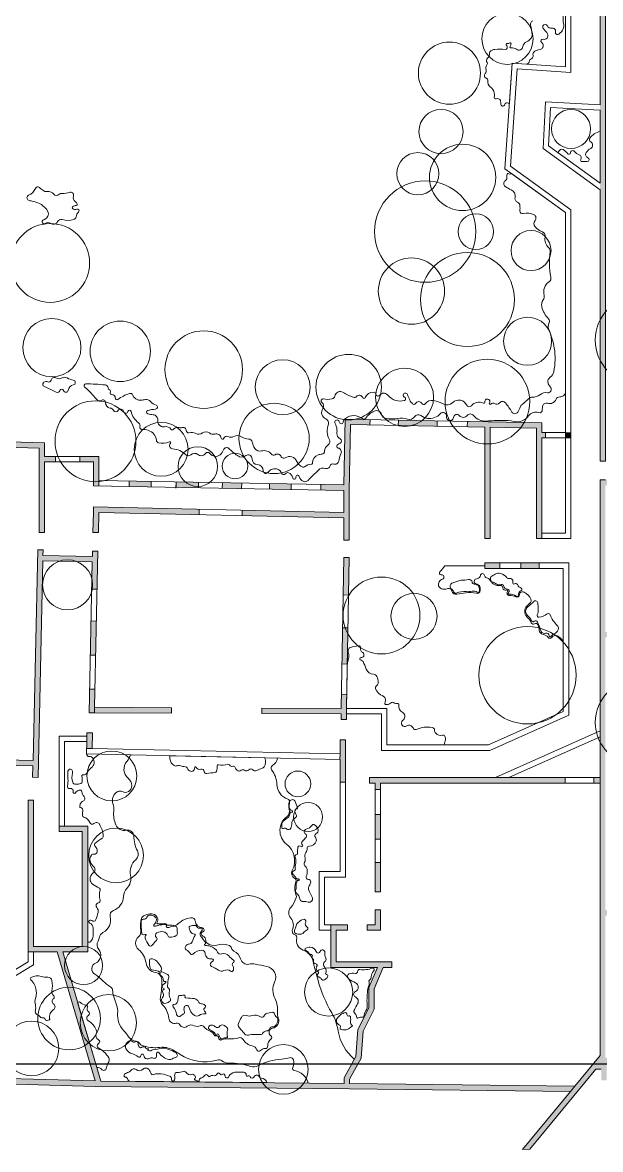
# Model space of a CAD drawing. Header units: millimetres. Extents: x -9917 to 681081, y -8103 to 293101.
# Drawn here: x 55315 to 80939, y -4638 to 45273 of the extents above; entities that cross this region are included whole.
import ezdxf

# ---------------------------------------------------------------- set-up
doc = ezdxf.new("R2010")
doc.units = ezdxf.units.MM
for name, color, linetype in [('archi', 7, 'Continuous'), ('rock', 30, 'Continuous'), ('坐标系', 7, 'Continuous')]:
    doc.layers.add(name, color=color, linetype=linetype)
for name, color, linetype, lineweight in [('archiw', 255, 'Continuous', 0), ('plant', 90, 'Continuous', 0), ('road', 50, 'Continuous', 0)]:
    doc.layers.add(name, color=color, linetype=linetype, lineweight=lineweight)

msp = doc.modelspace()

# ---------------------------------------------------------------- hatches: boundary and pattern name
at = {"layer": 'archiw', "lineweight": 15}
h = msp.add_hatch(color=0, dxfattribs=at)
h.dxf.hatch_style = 1
h.paths.add_polyline_path([(85571, 25016), (80919, 25016), (80919, -477), (77488, -4638), (77805, -4630), (80735, -1077), (80975, -1077), (80975, -1572), (81215, -1572), (81215, -806), (85571, -806), (85571, 2294), (90617, 2294), (90617, 2534), (85571, 2534), (85571, 4231), (85331, 4231), (85331, -566), (81159, -566), (81159, 5721), (85331, 5721), (85331, 5171), (85571, 5171), (85571, 5961), (81159, 5961), (81159, 18040), (85571, 18040), (85571, 18943), (85331, 18943), (85331, 18280), (81159, 18280), (81159, 24776), (85331, 24776), (85331, 20055), (85571, 20055)])
h.paths.add_polyline_path([(80919, 25842), (81159, 25842), (81159, 56712), (80919, 56712)])
h = msp.add_hatch(color=0, dxfattribs=at)
h.dxf.hatch_style = 1
h.paths.add_polyline_path([(69856, 27463), (70719, 27447), (70724, 27687), (69621, 27708), (69566, 24793), (68542, 24812), (68538, 24572), (69563, 24553), (69562, 23574), (65058, 23675), (65053, 23433), (69562, 23332), (69562, 22343), (69802, 22343), (69802, 24549)])
h = msp.add_hatch(color=0, dxfattribs=at)
h.dxf.hatch_style = 1
h.paths.add_polyline_path([(73696, 27632), (71979, 27664), (71974, 27424), (73692, 27392)])
h = msp.add_hatch(color=0, dxfattribs=at)
h.dxf.hatch_style = 1
h.paths.add_polyline_path([(76048, 27348), (78103, 27310), (78103, 26875), (78103, 22424), (78343, 22424), (78343, 22664), (78343, 26875), (78508, 26875), (78508, 27115), (78343, 27115), (78343, 27545), (75039, 27607), (75035, 27367), (75805, 27353), (75808, 22424), (76048, 22424)])
h = msp.add_hatch(color=0, dxfattribs=at)
h.dxf.hatch_style = 1
h.paths.add_polyline_path([(79631, 27108), (79391, 27115), (79391, 26875), (79631, 26875)])
h = msp.add_hatch(color=0, dxfattribs=at)
h.dxf.hatch_style = 1
h.paths.add_polyline_path([(79631, 27108), (79391, 27115), (79391, 26875), (79631, 26875)])
h = msp.add_hatch(color=0, dxfattribs=at)
h.dxf.hatch_style = 1
h.paths.add_polyline_path([(50801, 26820), (47533, 26916), (47293, 26923), (47286, 26683), (47286, 22943), (47526, 22943), (47532, 26676), (50794, 26581)])
h.paths.add_polyline_path([(56293, 26660), (52357, 26775), (52350, 26535), (56053, 26427), (56053, 25817), (56053, 22689), (56293, 22689), (56293, 25817), (56775, 25817), (56775, 26057), (56293, 26057)])
h = msp.add_hatch(color=0, dxfattribs=at)
h.dxf.hatch_style = 1
h.paths.add_polyline_path([(58699, 26057), (57854, 26057), (57854, 25817), (58459, 25817), (58459, 24760), (58695, 24756), (58699, 24996)])
h.paths.add_polyline_path([(61021, 24953), (60047, 24971), (60043, 24731), (61017, 24713)])
h = msp.add_hatch(color=0, dxfattribs=at)
h.dxf.hatch_style = 1
h.paths.add_polyline_path([(63117, 24913), (62125, 24932), (62125, 24692), (63113, 24674)])
h.paths.add_polyline_path([(65034, 24878), (64177, 24894), (64172, 24654), (65029, 24638)])
h.paths.add_polyline_path([(67228, 24837), (66268, 24855), (66263, 24615), (67224, 24597)])
h = msp.add_hatch(color=0, dxfattribs=at)
h.dxf.hatch_style = 1
h.paths.add_polyline_path([(58465, 23822), (58459, 23582), (58439, 22689), (58679, 22689), (58699, 23577), (63144, 23476), (63149, 23717)])
h = msp.add_hatch(color=0, dxfattribs=at)
h.dxf.hatch_style = 1
h.paths.add_polyline_path([(56216, 21427), (58410, 21384), (58383, 20177), (58621, 20172), (58658, 21864), (58421, 21864), (58415, 21624), (56222, 21672), (56227, 21912), (55987, 21918), (55782, 12587), (51335, 12685), (51330, 12445), (55776, 12347), (55765, 11847), (56005, 11841)])
h = msp.add_hatch(color=0, dxfattribs=at)
h.dxf.hatch_style = 1
h.paths.add_polyline_path([(69802, 21587), (69562, 21587), (69532, 19922), (69772, 19918)])
h = msp.add_hatch(color=0, dxfattribs=at)
h.dxf.hatch_style = 1
h.paths.add_polyline_path([(76477, 21337), (75808, 21337), (75808, 21097), (76477, 21097)])
h.paths.add_polyline_path([(78217, 21337), (77408, 21337), (77408, 21097), (78217, 21097)])
h = msp.add_hatch(color=0, dxfattribs=at)
h.dxf.hatch_style = 1
h.paths.add_polyline_path([(58591, 18765), (58352, 18770), (58319, 17256), (58558, 17251)])
h.paths.add_polyline_path([(58526, 15745), (58286, 15750), (58263, 14705), (58503, 14704), (58508, 14944)])
h = msp.add_hatch(color=0, dxfattribs=at)
h.dxf.hatch_style = 1
h.paths.add_polyline_path([(69682, 14889), (69693, 15519), (69453, 15523), (69442, 14890), (65930, 14907), (65929, 14667), (69446, 14649), (69446, 14409), (69686, 14409), (69686, 14649)])
h.paths.add_polyline_path([(69746, 18461), (69506, 18465), (69477, 16863), (69717, 16859)])
h = msp.add_hatch(color=0, dxfattribs=at)
h.dxf.hatch_style = 1
h.paths.add_polyline_path([(61920, 14927), (58508, 14944), (58503, 14704), (61919, 14687)])
h = msp.add_hatch(color=0, dxfattribs=at)
h.dxf.hatch_style = 1
h.paths.add_polyline_path([(58411, 13812), (58171, 13818), (58171, 13664), (58162, 13424), (58155, 13116), (58396, 13116)])
h = msp.add_hatch(color=0, dxfattribs=at)
h.dxf.hatch_style = 1
h.paths.add_polyline_path([(69635, 13499), (69395, 13499), (69395, 12880), (69390, 12640), (69395, 12639), (69395, 11629), (69635, 11629)])
h = msp.add_hatch(color=0, dxfattribs=at)
h.dxf.hatch_style = 1
h.paths.add_polyline_path([(79368, 11831), (76877, 11831), (76290, 11831), (70946, 11831), (70706, 11831), (70706, 11591), (70946, 11591), (70946, 11301), (71186, 11301), (71186, 11591), (79368, 11591)])
h.paths.add_polyline_path([(80919, 11831), (80645, 11831), (80645, 11591), (80919, 11591)])
h = msp.add_hatch(color=0, dxfattribs=at)
h.dxf.hatch_style = 1
h.paths.add_polyline_path([(69730, 5311), (68987, 5311), (68987, 5071), (68987, 3427), (71047, 3427), (70663, 2532), (70663, 1636), (70181, 673), (70087, -523), (69569, -1463), (69569, -1712), (58780, -1606), (57101, 4118), (58204, 4118), (58204, 9681), (57177, 9681), (56937, 9681), (56937, 9441), (57964, 9441), (57964, 4358), (55804, 4358), (55804, 10829), (55564, 10829), (55564, 4358), (55564, 4118), (55804, 4118), (56850, 4118), (58529, -1604), (51971, -1421), (51994, -606), (51994, -606), (51754, -599), (51731, -1414), (49436, -1350), (49430, -1590), (58529, -1844), (69809, -1954), (79604, -2072), (79797, -1837), (69807, -1714), (69809, -1525), (70322, -594), (70417, 607), (70903, 1579), (70903, 2483), (71308, 3427), (71685, 3427), (71685, 3667), (69227, 3667), (69227, 5071), (69730, 5071)])
h = msp.add_hatch(color=0, dxfattribs=at)
h.dxf.hatch_style = 1
h.paths.add_polyline_path([(71186, 8069), (70946, 8069), (70946, 6777), (71186, 6777)])
h.paths.add_polyline_path([(71186, 10199), (70946, 10199), (70946, 9103), (71186, 9103)])
h = msp.add_hatch(color=0, dxfattribs=at)
h.dxf.hatch_style = 1
h.paths.add_polyline_path([(71186, 5311), (71186, 5979), (70946, 5979), (70946, 5311), (70588, 5311), (70588, 5071), (71186, 5071)])

# ---------------------------------------------------------------- linework, layer by layer
at = {"layer": 'archi', "lineweight": 15}
for points in [[(80919, 41627), (78504, 41758), (78392, 39700), (80919, 37866), (80919, 25842), (81159, 25842), (81159, 56712), (80919, 56712), (80919, 41627)], [(42675, 46648), (41288, 43553), (42728, 40948), (44646, 39089), (44991, 35124), (48452, 35461), (48967, 30173), (47543, 27283), (47533, 26916), (56293, 26660), (56293, 26057), (58699, 26057), (58699, 24996), (69566, 24793), (69621, 27708), (78343, 27545), (78343, 27115), (79391, 27115), (79391, 36861), (76705, 38788), (77027, 43478), (79386, 43318), (79386, 45974)], [(79626, 45974), (79626, 43061), (77250, 43222), (76954, 38905), (79631, 36984), (79631, 26875), (79631, 22424), (78103, 22424), (78103, 26875), (78103, 27310), (76048, 27348), (76048, 22424), (75808, 22424), (75805, 27353), (69856, 27463), (69802, 24549), (69802, 22343), (69562, 22343), (69562, 23332), (58699, 23577), (58679, 22689), (58439, 22689), (58459, 23582), (58465, 23822), (69562, 23574), (69563, 24553), (58459, 24760), (58459, 25817), (56293, 25817), (56293, 22689), (56053, 22689), (56053, 25817), (56053, 26427), (47532, 26676)], [(80919, 41386), (78730, 41505), (78639, 39817), (80919, 38162), (80919, 41386)], [(81159, 25016), (80919, 25016), (80919, 13904), (76290, 11831), (70946, 11831), (70706, 11831), (70706, 11591), (70946, 11591), (70946, 6777), (71186, 6777), (71186, 11591), (80919, 11591), (80919, -477), (79797, -1837), (69807, -1714), (69809, -1525), (70322, -594), (70417, 607), (70903, 1579), (70903, 2483), (71308, 3427), (71685, 3427), (71685, 3667), (69227, 3667), (69227, 5071), (69730, 5071), (69730, 5311), (68701, 5311), (68701, 7427), (69635, 7427), (69635, 13499), (69395, 13499), (69395, 12880), (58396, 13116), (58411, 13812), (58171, 13818), (58171, 13664), (56937, 13664), (56937, 9441), (57964, 9441), (57964, 4358), (55804, 4358), (55804, 10829), (55564, 10829), (55564, 4358), (55564, 4118), (55564, 3671), (52024, 1529)], [(58459, 23582), (58459, 23582)], [(51330, 12445), (55776, 12347), (55765, 11847), (56005, 11841), (56216, 21427), (58410, 21384), (58263, 14705), (58503, 14704), (61919, 14687), (61920, 14927), (58508, 14944), (58658, 21864), (58421, 21864), (58415, 21624), (56222, 21672), (56227, 21912), (55987, 21918), (55782, 12587), (51335, 12685)], [(56222, 21667), (56222, 21672)], [(58415, 21624), (58415, 21624)], [(58650, 21379), (58647, 21379)], [(69446, 14649), (69437, 14649), (69437, 14649)], [(70588, 5311), (70946, 5311), (70946, 5979), (71186, 5979), (71186, 5311), (71186, 5071), (70588, 5071), (70588, 5311)], [(49430, -1590), (58529, -1844), (69809, -1954), (79604, -2072), (77488, -4638), (77805, -4630), (80735, -1077), (80975, -1077)], [(79604, -2072), (69809, -1954)]]:
    msp.add_lwpolyline(points, dxfattribs=at)
for points in [[(78343, 26875), (78343, 22664), (79391, 22664), (79391, 26875)], [(69442, 14890), (69562, 21587), (69802, 21587), (69682, 14889), (71467, 14889), (71467, 13278), (75981, 13278), (79291, 14757), (79291, 21097), (75808, 21097), (75808, 21337), (79531, 21337), (79531, 14601), (76033, 13038), (71227, 13038), (71227, 14649), (69686, 14649), (69686, 14649), (69686, 14409), (69446, 14409), (69446, 14649), (65929, 14667), (65930, 14907)], [(80919, 11831), (76877, 11831), (80919, 13641)], [(69569, -1712), (69569, -1463), (70087, -523), (70181, 673), (70663, 1636), (70663, 2532), (71047, 3427), (68987, 3427), (68987, 5071), (68461, 5071), (68461, 7667), (69395, 7667), (69395, 12639), (58150, 12881), (58162, 13424), (57177, 13424), (57177, 9681), (58204, 9681), (58204, 4118), (57101, 4118), (58780, -1606)], [(52024, 479), (52024, 1289), (52091, 1289), (55804, 3536), (55804, 4118), (56850, 4118), (58529, -1604), (51971, -1421), (51994, -606)]]:
    msp.add_lwpolyline(points, close=True, dxfattribs=at)
at = {"layer": 'archiw', "lineweight": 15}
for p, q in [((70724, 27687), (70719, 27447)), ((71979, 27664), (71974, 27424)), ((73696, 27632), (73692, 27392)), ((75039, 27607), (75035, 27367)), ((78508, 27115), (78508, 26875)), ((56775, 26057), (56775, 25817)), ((57854, 26057), (57854, 25817)), ((58699, 24996), (58695, 24756)), ((60047, 24971), (60043, 24731)), ((61021, 24953), (61017, 24713)), ((62125, 24932), (62109, 24647)), ((62125, 24932), (62125, 24692)), ((63117, 24913), (63113, 24674)), ((64177, 24894), (64172, 24654)), ((65034, 24878), (65029, 24638)), ((66268, 24855), (66263, 24615)), ((67228, 24837), (67224, 24597)), ((68542, 24812), (68538, 24572)), ((63149, 23717), (63144, 23476)), ((65058, 23675), (65053, 23433)), ((78343, 22664), (78343, 22424)), ((76477, 21337), (76477, 21097)), ((77408, 21337), (77408, 21097)), ((78217, 21337), (78217, 21097)), ((58383, 20177), (58621, 20172)), ((69532, 19922), (69772, 19918)), ((58352, 18770), (58591, 18765)), ((69506, 18465), (69746, 18461)), ((58319, 17256), (58558, 17251)), ((69477, 16863), (69717, 16859)), ((58286, 15750), (58526, 15745)), ((69453, 15523), (69693, 15519)), ((58508, 14944), (58503, 14704)), ((69682, 14889), (69686, 14649)), ((58171, 13664), (58162, 13424)), ((80919, 13904), (80919, 13641)), ((58396, 13116), (58155, 13116)), ((69395, 12880), (69390, 12640)), ((69395, 11629), (69635, 11629)), ((76290, 11831), (76877, 11831)), ((79368, 11831), (79368, 11591)), ((80645, 11831), (80645, 11591)), ((80919, 11831), (80919, 11591)), ((70946, 11301), (70946, 11301)), ((70946, 11301), (71186, 11301)), ((70946, 10199), (71186, 10199)), ((57177, 9681), (56937, 9681)), ((70946, 9103), (71186, 9103)), ((70946, 8069), (71186, 8069)), ((68987, 5071), (68987, 5311)), ((55804, 4118), (55564, 4118)), ((79604, -2072), (79797, -1837))]:
    msp.add_line(p, q, dxfattribs=at)
msp.add_lwpolyline([(79391, 27115), (79391, 26875), (79631, 26875), (79631, 27108), (79391, 27115)], dxfattribs=at)
at = {"layer": 'plant', "lineweight": 15}
for centre, radius in [((76815, 44553), 1136), ((74242, 43033), 1377), ((73869, 40444), 980), ((79634, 40561), 864), ((72842, 38578), 934), ((74826, 38415), 1470), ((73169, 36013), 2244), ((75413, 36013), 790), ((56545, 34624), 1747), ((77860, 35173), 887), ((75039, 33004), 2082), ((72559, 33378), 1469), ((82646, 31207), 1941), ((56616, 30879), 1289), ((59649, 30712), 1337), ((77707, 31157), 1065), ((63349, 29901), 1719), ((69774, 29123), 1451), ((66850, 29123), 1217), ((72255, 28675), 1286), ((75924, 28485), 1876), ((58550, 26728), 1791), ((66469, 26852), 1557), ((61463, 26370), 1194), ((63087, 25606), 878), ((64734, 25630), 565), ((57314, 20370), 1111), ((71232, 19013), 1703), ((72671, 18975), 1022), ((77704, 16366), 2157), ((82572, 14275), 1867), ((59273, 11903), 1106), ((67523, 11554), 568), ((67977, 10087), 643), ((59462, 8385), 1211), ((65328, 5549), 1060), ((58024, 3507), 843), ((68886, 2334), 1067), ((57380, 1162), 1386), ((59121, 973), 1249), ((55715, -162), 1211), ((66880, -1093), 1098)]:
    msp.add_circle(centre, radius, dxfattribs=at)
at = {"layer": 'road', "lineweight": 15}
for points in [[(75808, 21217), (74034, 21217, -0.056639), (73816, 20943, 0.731144), (73880, 20819, -0.91761), (73932, 20622, 0.16629), (73786, 20507, 0.478373), (73889, 20199, 0.180131), (74141, 20199, -0.443978), (74355, 20088, 0.391264), (74569, 19951, -0.003327), (74967, 20019, -0.109214), (75442, 19994, 0.363836), (75583, 20058, 0.227054), (75583, 20297, 0.252251), (75425, 20413, -0.527614), (75348, 20566, -0.255072), (75476, 20648, 0.376568), (75613, 20784, -0.936591), (75797, 20784, 0.350849), (75887, 20686, -0.237694), (76054, 20566, 0.312682), (76486, 20340, -0.433165), (76614, 20233, 0.514956), (76764, 20139, -0.749174), (76815, 20075, 0.621506), (76914, 19895, -0.133082), (77179, 19835, 0.551552), (77350, 19934, -0.551813), (77551, 20049, -0.160207), (77857, 19731, -0.319183), (77831, 19581, 0.001031), (77677, 19426, 0.413214), (77677, 18959, -0.085476), (77870, 18684, 0.449893), (78014, 18642, -0.490636), (78175, 18583, -0.056452), (78220, 18361, 0.349422), (78395, 18175, -0.200497), (78617, 18042, 0.504237), (78777, 18042, -0.357492), (79023, 18104, -0.152323), (79251, 17896, 0.257449), (79291, 17872, 0.165688)], [(67980, -1696, 0.293988), (67374, -1143, -0.486139), (67300, -1006, 0.164013), (67327, -674, 0.423719), (67159, -576, -0.052363), (66819, -635, 0.105492), (65743, -940, -0.209231), (65426, -963, 0.093737), (64458, -815, -0.172725), (64156, -719, 0.237662), (63926, -677, -0.221844), (62305, -428, 0.01874), (61984, -231, 0.161324), (61408, -118, -0.127438), (60580, -12, -0.192093), (60496, 67, 0.287101), (60358, 158, -0.251576), (60020, 349, 0.051673), (59810, 616, -0.116123), (59576, 1009, -0.095462), (59532, 1384, 0.094888), (59487, 1769, 0.012997), (59365, 2123, -0.078192), (59306, 2417, 0.242978), (59229, 2551, -0.051754), (58863, 2845, 0.051291), (58516, 3123, -0.597393), (58556, 3618, 0.504667), (58693, 4222, -0.326625), (58663, 4586, 0.098346), (58728, 4760, -0.239559), (58882, 4972, 0.347582), (59203, 5673, -0.377257), (59345, 5943, 0.29992), (59796, 6572, -0.179355), (59938, 6915, 0.241025), (60106, 7509, -0.266946), (60337, 8196, 0.341773), (60410, 8582, -0.115744), (60248, 9245, 0.476405), (59930, 9497, -0.361719), (59452, 9743, -0.124468), (59361, 10336, 0.104232), (59322, 10682, -0.369367), (59537, 11210, -0.242613), (59746, 11210, 0.242613), (60007, 11210, 0.299436), (60160, 11482, 0.20364), (59998, 11801, -0.420529), (59941, 12550, 0.113755), (60097, 12840, -4.065075)], [(66613, 12699, -0.257044), (66393, 12361, 0.464227), (66355, 12181, -0.15761), (66590, 11530, 0.315212), (67081, 10875, -0.410172), (67143, 10755, 0.152378), (67143, 10420, -0.320218), (67042, 10113, 0.493946), (67018, 8889, -0.355139), (67275, 7717, 0.407007), (67385, 7370, -0.376485), (67440, 7223, 0.18256), (67440, 6649, -0.18256), (67440, 6472, -0.087713), (67208, 6082, 0.37133), (67208, 5606, -0.284288), (67287, 5108, 0.439689), (67398, 4867, -0.393782), (67471, 4736, 0.38257), (67760, 4194, -0.253824), (68196, 3701, 0.012488), (68418, 2838, 0.063147), (69028, 1408, -0.094666), (69313, 603, 0.187703), (70026, -634, 0.95023)], [(60587, 5608, 0.114555), (60560, 5055, -0.272166), (60462, 4785, 0.472257), (60462, 4212, -0.187274), (60791, 3626, 0.333529), (61219, 3198, -0.365745), (61489, 2895, -0.051353), (61430, 2112, 0.238558), (61536, 1756, -0.16765), (61801, 1172, 0.472753), (62132, 949, -0.353101), (62294, 883, 0.46362), (62621, 817, -0.3032), (62932, 841, 0.260145), (63188, 841, -0.352987), (63333, 817, 0.119531), (63664, 585, -0.216843), (63805, 440, 0.430095), (63909, 395, -0.573403), (64008, 320, 0.579716), (64149, 217, -0.124333), (64439, 266, 0.083555), (64902, 308, -0.324999), (65093, 233, 0.198993), (65503, -52, -0.257698), (65706, -230, 0.574094), (65863, -259, -0.226781), (66070, -168, 0.442838), (66190, -44, -0.255061), (66323, 242, 0.504188), (66323, 395, -0.659687), (66403, 735, 0.477662), (66652, 1183, -0.128411), (66619, 1441, 0.155346), (66511, 2031, -0.236188), (66492, 2778, 0.487404), (66142, 3470, 0.002888), (65641, 3566, 0.09199), (65353, 3566, -0.391385), (64984, 3799, 0.219976), (64691, 4151, -0.209851), (64582, 4276, 0.255309), (64439, 4414, 0.135918), (63937, 4414, -0.244645), (63484, 4510, -0.245116), (63438, 4619, 0.350137), (63309, 4812, -0.734433), (63309, 5000, 0.825771), (63289, 5175, -0.357928), (62968, 5482, 0.414533), (62784, 5626, 0.098462), (62428, 5510, 0.06023), (62160, 5313, -0.261469), (62020, 5279, 0.110045), (61758, 5292, -0.333825), (61703, 5320, 0.324902), (61611, 5369, -0.052662), (61298, 5360, -0.557588), (61276, 5401, 0.5085), (61113, 5783, 0.281269), (60587, 5608, 2.507714)]]:
    msp.add_lwpolyline(points, format="xyb", dxfattribs=at)
at = {"layer": 'rock', "lineweight": 15}
for points in [[(79094, 44764, 0.125265), (79290, 44997, 0.170483), (79309, 45170, -0.112932), (79309, 45688, 0.304354)], [(77935, 45346, 0.357062), (77840, 45153, -0.036251), (77906, 44739, -0.193635), (77853, 44569, -0.119726), (77661, 44423, 0.260245), (77498, 44207, -0.569333), (77217, 44090, 0.200804), (76970, 44151, -0.661422), (76934, 44210, 0.165665), (76973, 44344, 0.566534), (76923, 44370, -0.159458), (76794, 44342, 0.687525), (76763, 44280, -0.262108), (76796, 44139, -0.347391), (76718, 44083, 0.025642), (76253, 44083, 0.203025), (76037, 43979, 0.217931), (76015, 43903, -0.258926), (75937, 43700, 0.392732), (75911, 43500, -0.322228), (75911, 43424, 0.232075), (75869, 43170, -0.283973), (75826, 43012, 0.566975), (75869, 42815, -0.371804), (75944, 42687, 0.293121), (76053, 42423, -0.19756), (76231, 42147, -0.105638), (76226, 41966, 0.626938), (76310, 41897, -0.440757), (76504, 41815, -0.121728), (76518, 41676, 0.96348), (76697, 41643, -0.511455), (76846, 41707, 0.369452), (76906, 41717), (77027, 43478), (77640, 43436, 0.440554), (77787, 43576, -0.356895), (77847, 43652, 0.414328), (77949, 43815, -0.323826), (78029, 44000, -0.102754), (78258, 44080, 0.417929), (78403, 44272, 0.209952), (78332, 44387, -0.842254), (78397, 44530, 0.638716), (78593, 44766, 0.08118), (78503, 44896, -0.028316), (78400, 45015, -1.130607), (78586, 45125, 0.360022), (78789, 45022, -0.409615), (78938, 44929, -0.083192), (78946, 44816, 0.434553), (79009, 44745, 0.125165), (79094, 44764, -1.633222)], [(79067, 39506), (80919, 38162), (80919, 40448, 0.178216), (80466, 40156, 0.462269), (80504, 39987, -0.605056), (80504, 39700, 0.138239), (80303, 39510, 0.463502), (80379, 39288, -0.827688), (80346, 39114, -0.001261), (80113, 39114, -0.600161), (80064, 39206, 0.483029), (79999, 39412, -0.129506), (79787, 39564, 0.698163), (79603, 39499, -0.704162), (79491, 39461, 0.079951), (79285, 39648, 0.296711), (79172, 39648, 0.185114), (79069, 39505, 2.521981)], [(76992, 38582), (79391, 36861), (79391, 28930, -0.436464), (79135, 28692, 0.330482), (78968, 28587, -0.403059), (78590, 28411, 0.417472), (78388, 28311, 0.090748), (78360, 28116, -0.522282), (78201, 27995, 0.322992), (77752, 27850, -0.294404), (77110, 27604, 0.05791), (76573, 27654, 0.012346), (75881, 27621, -0.246977), (75312, 27870, 0.480532), (75029, 27870, -0.472747), (74678, 27865, 0.673573), (74423, 27782, -1.057898), (74118, 27821, 0.765196), (73841, 27954, -0.260131), (73264, 27743, -0.124133), (72981, 27865, 0.441772), (72695, 27813, -0.350267), (72378, 27702, 0.123017), (71955, 27741, -0.076661), (71437, 27741, -0.287385), (71231, 27919, 0.457159), (70903, 28064, 0.127225), (70530, 27752, -0.425959), (70379, 27730, 0.333828), (69628, 27743, 0.217301), (69533, 27576, -0.915746), (69366, 27576, 1.243733), (69170, 27515, -0.103011), (69254, 27258, -0.055117), (69254, 27080, 0.333689), (69399, 26834, -0.668223), (69399, 26645, 0.077071), (69271, 26567, 0.631296), (69307, 26429, -0.496365), (69434, 26172, 0.07988), (69333, 25848, -0.477848), (69116, 25719, 0.436163), (68953, 25636, -0.423841), (68741, 25524, 0.27932), (68431, 25450, 0.004172), (67974, 24993, -0.315565), (67759, 24954, -0.225589), (67584, 25163, 0.973241), (67433, 25128, -1.021695), (67298, 25103, 0.279401), (67104, 25332, 0.31532), (66969, 25292, -0.573419), (66800, 25316, 0.206009), (66627, 25487, 0.351761), (66205, 25355, -0.730873), (65988, 25418, 0.380167), (65731, 25692, -0.387729), (65491, 25954, 0.617844), (65217, 26091, -0.333338), (64840, 26091, -0.026179), (64458, 26410, 0.541777), (64229, 26353, -0.137306), (64075, 26131, -0.431803), (63624, 26187, 0.506995), (63429, 26187, -0.242116), (63234, 26089, -0.167505), (63088, 26142, 0.383779), (62775, 26124, -0.41703), (62557, 26124, 0.183198), (61966, 26393, -0.636073), (61874, 26628, 0.799663), (61828, 26697, -0.151642), (61347, 26665, -0.312172), (61249, 26775, 0.286519), (60898, 27207, 0.079307), (60598, 27259, -0.502938), (60523, 27363, 0.322865), (60464, 27542, -0.179236), (60128, 28045, 0.789957), (59984, 28045, -0.789957), (59799, 28045, 0.685416), (59544, 28080, -0.590162), (59359, 28080, 0.231989), (59186, 28201, -0.38857), (59001, 28432, 0.648281), (58804, 28536, -0.344607), (58660, 28536, -0.059104), (58528, 28666, 0.057513), (58070, 29124, -0.712118), (58121, 29269, -0.026081), (58976, 29221, -0.352061), (59107, 29090, 0.277553), (59176, 29000, -0.457546), (59208, 28905, 0.599817), (59274, 28800, -0.46024), (59423, 28647, 0.648381), (59546, 28578, -0.082053), (60059, 28843, -0.396983), (60197, 28778, 0.332636), (60571, 28546, 0.037587), (60749, 28575, -0.289073), (60996, 28491, 0.141119), (61236, 28324, -0.814684), (61214, 28150, 0.048062), (60865, 28088, 0.759889), (60865, 27947, 0.047082), (61109, 27903, -0.427129), (61309, 27656, 0.35168), (61476, 27382, 0.135691), (61613, 27372, -0.290269), (61896, 27262, 0.505181), (62016, 27262, -0.337713), (62253, 27331, 0.18568), (62395, 27331, -0.535409), (62571, 27207, 0.489565), (62695, 27105, -0.177878), (63001, 27065, 0.298723), (63296, 27094, -0.353144), (63603, 27094, 0.245611), (63840, 27047, -0.449581), (64124, 26868, 0.786867), (64242, 26860, -0.460896), (64425, 26937, 0.237511), (64672, 26937, -0.268751), (65047, 26915, 0.143733), (65333, 26827, -0.352226), (65502, 26687, 0.094691), (65616, 26412, 0.322809), (65914, 26298, -0.292797), (66350, 26158, 0.375755), (66509, 26132, -0.460606), (66789, 26044, 0.470564), (66963, 25992, -0.472968), (67475, 25837, 0.209354), (67745, 25579, 0.278185), (67824, 25594, -0.183079), (68128, 25713, 0.43011), (68177, 25765, -0.35115), (68429, 26125, -0.030172), (68592, 26162, 0.347095), (68708, 26288, -0.223267), (68863, 26566, 0.370044), (68919, 26793, -0.204323), (68875, 27483, 0.400431), (68767, 27721, -0.481785), (68631, 28185, 0.404572), (68589, 28447, -0.808198), (68660, 28602, 0.114384), (69038, 28604, 0.292996), (69157, 28728, -0.51866), (69532, 28894, 0.04434), (69986, 28674, 0.315427), (70125, 28709, -0.56525), (70399, 28662, 0.672187), (70507, 28661, -0.310666), (70877, 28896, -0.351714), (70980, 28807, 0.666386), (71155, 28769, -0.49147), (71490, 28786, 0.133937), (71852, 28538, 0.167439), (72253, 28538, 0.700215), (72255, 28675, -1.590085), (72383, 28795, 0.042955), (72482, 28557, 0.074198), (72607, 28385, 0.495984), (72736, 28402, -0.581951), (73023, 28400, 0.542141), (73168, 28390, -0.287604), (73543, 28534, -0.073466), (73960, 28386, 0.319801), (74388, 28443, -0.506468), (75009, 28326, 0.543376), (75214, 28299, -0.336625), (75749, 28417, 0.602613), (75814, 28467, -1.490462), (76016, 28421, 0.968733), (76076, 28376, -0.401391), (76247, 28398, 0.396645), (76460, 28425, -0.47047), (76727, 28425, -0.041081), (77007, 28023, 0.575036), (77270, 28023, 0.035514), (77387, 28262, -0.133962), (77464, 28362, 0.025917), (77754, 28609, -0.189228), (77927, 28679, 0.161234), (78244, 28787, -0.196648), (78588, 28878, 0.645582), (78731, 29109, 0.001056), (78650, 29228, -0.416217), (78715, 29566, 0.198265), (78869, 29797, 0.088959), (78890, 30864, 0.065601), (78665, 31621, -0.213172), (78665, 31985, 0.304846), (78637, 32145, -0.130323), (78339, 32686, -0.227419), (78402, 32994, 0.231061), (78441, 33190, -0.314543), (78661, 33793, 0.301361), (78741, 33998, -0.090682), (78708, 35123, 0.256714), (78639, 35311, -0.27261), (78488, 35762, 0.362251), (78363, 36000, -0.114073), (78037, 36232, -0.379568), (78037, 36501, 0.479825), (77993, 36758, 0.197009), (77517, 36814, -0.51937), (77367, 36937, 0.037043), (77367, 37174, 0.283104), (77264, 37316, -0.356249), (77150, 37529, 0.347721), (76976, 37865, -0.046848), (76719, 38011, -0.520599), (76719, 38267, 0.319984), (76786, 38457, -0.215222), (76802, 38563, -0.420224), (76869, 38577, 0.254842), (76949, 38570, -0.058586), (76992, 38582, -0.409988)], [(55737, 37363, -0.177849), (56352, 37039, -0.157458), (56460, 36798, -0.280116), (56373, 36611, -0.009732), (56223, 36515, 1.026233), (56315, 36374, -0.309623), (56568, 36374, 0.46547), (56868, 36457, -0.376581), (57072, 36548, 0.150405), (57587, 36548, 0.279574), (57687, 36661, -0.145862), (57800, 36881, 0.812979), (57716, 37001, -0.287421), (57538, 37031, -0.452451), (57538, 37114, -0.178911), (57700, 37176, 0.505012), (57738, 37229, 0.159148), (57651, 37348, -0.325923), (57573, 37589, 0.647786), (57394, 37752, -0.132952), (57088, 37706, 0.220029), (56928, 37654, -0.434747), (56706, 37670, 0.257215), (56420, 37787, -0.188666), (56210, 37842, -0.035044), (56061, 37967, 0.539635), (55886, 37928, -0.211122), (55585, 37622, 0.679203), (55585, 37407, 0.046438), (55737, 37363, 0.239071)], [(56226, 29183), (56808, 28899, 0.483967), (56973, 28978, -0.799376), (57132, 28978, 0.826131), (57337, 28985, -0.317046), (57568, 29223, 0.830148), (57568, 29434, -0.079021), (57291, 29533, 0.255616), (57079, 29533, -0.255616), (56795, 29533, 0.507072), (56583, 29434, -0.502199), (56431, 29362, 0.684998), (56226, 29183, 5.712951)], [(74659, 20540), (74396, 20463, 0.360816), (74272, 20281, 0.195471), (74309, 20211, -0.097032), (74443, 20044, 0.372873), (74540, 20006, -0.102498), (75000, 20068, 0.073735), (75244, 20088, -0.216127), (75475, 20041, 0.537542), (75567, 20075, 0.167862), (75545, 20282, 0.303419), (75345, 20402, -0.410249), (75245, 20491, 0.462771), (75094, 20604, -0.068514), (74761, 20575, 0.189583), (74659, 20540, 2.022238)], [(76080, 20722, 0.467466), (76177, 20481, -0.075073), (76310, 20415, 0.239291), (76540, 20382, -0.464831), (76646, 20318, 0.369931), (76814, 20174, -0.700105), (76864, 20038, 0.725633), (76900, 19950, -0.16802), (77200, 19870, 0.606481), (77302, 19925, -0.303555), (77424, 20113, 0.658073), (77424, 20221, -0.191442), (77260, 20384, 0.500935), (77133, 20415, -0.758352), (77053, 20470, 0.573743), (76898, 20650, -0.26138), (76784, 20689, 0.126916), (76518, 20866, 0.220318), (76266, 20841, 0.019024), (76080, 20722, 7.091259)], [(77956, 19608), (77695, 19366, 0.437), (77695, 19029, -0.089449), (77887, 18774, 0.489912), (78000, 18753, -0.517185), (78148, 18717, 0.001432), (78314, 18303, 0.420958), (78507, 18224, -0.574221), (78657, 18115, 0.751245), (78743, 18079, -0.119212), (78941, 18234, 0.283281), (79075, 18434, 0.217195), (79022, 18564, -0.118697), (78714, 19036, 0.487097), (78579, 19080, -0.11167), (78208, 18939, -0.592684), (78137, 19034, 0.125038), (78182, 19278, 0.008562), (78157, 19568, 0.739529), (77956, 19608, 1.246918)], [(69730, 17569), (69682, 14889), (71467, 14889), (71467, 13278), (74009, 13278), (74053, 13456, 0.169034), (74035, 13666, 0.368064), (73934, 13714, -0.267403), (73634, 13793, -0.217233), (73581, 13934, 0.388917), (73486, 14053, 0.139042), (72774, 13966, -0.428664), (72628, 14029, 0.493474), (72350, 14117, -0.969157), (72167, 14361, 0.193845), (72262, 14530, 0.309135), (72172, 14708, -0.313979), (72002, 15050, 0.575091), (71922, 15114, -0.2862), (71810, 15135, 0.391083), (71635, 15135, -0.233952), (71408, 15069, -0.495404), (71376, 15131, 0.184698), (71392, 15338, 0.243875), (71286, 15448, -0.233555), (70972, 15762, -0.333254), (71020, 15909, 0.249017), (71090, 16046, 0.120903), (71020, 16311, 0.254128), (70873, 16407, -0.283094), (70555, 16638, 0.008766), (70413, 16969, 0.271006), (70329, 17028, -1.042863), (70346, 17156, 0.275408), (70423, 17185, 0.239298), (70449, 17312, 0.213432), (70400, 17371, -0.351243), (70301, 17581, 0.549102), (70215, 17671, -0.003624), (69850, 17600, 0.225153), (69794, 17559, 0.195088), (69768, 17337, -0.136464), (69768, 17095, 0.028689), (69717, 16859, 2.961923)], [(58204, 4544), (58204, 9681), (57177, 9681), (57177, 13424), (58162, 13424), (58150, 12881, 0.462728), (58281, 12766, -0.300823), (58437, 12691, -0.158782), (58488, 12473, -0.223208), (58375, 12277, 0.133841), (58211, 12082, -0.308515), (57993, 11952, 0.467277), (57947, 11903, -0.022984), (57966, 11650, -0.358287), (57901, 11567, -0.038329), (57680, 11535, -0.337228), (57545, 11624, -0.153329), (57531, 12035, 0.262167), (57496, 12176, 0.654244), (57331, 12117, 0.03466), (57331, 11771, -0.079029), (57304, 11461, 0.578862), (57418, 11351, -0.590634), (57563, 11206, 0.871857), (57669, 11159, -0.179889), (57824, 11279, -0.46914), (57942, 11202, 0.171003), (58043, 10998, -0.563555), (57993, 10781, 0.193593), (57894, 10698, 0.104409), (57851, 10548, 0.383556), (57876, 10514, -0.442354), (57989, 10333, 0.087367), (57972, 10163, 0.316088), (58039, 10082, -0.241238), (58303, 9838, 0.541955), (58479, 9798, -0.488679), (58730, 9762, -0.107504), (58893, 9244, -0.300391), (58834, 9133, 0.069955), (58526, 8907, 0.420657), (58526, 8810, -0.227494), (58623, 8546, -0.434582), (58486, 8441, 0.271233), (58370, 8397, 0.264894), (58322, 8100, 0.120328), (58474, 7876, -0.502472), (58449, 7608, 0.288926), (58308, 7326, 0.209938), (58424, 7119, 0.037038), (58723, 6928, -0.351292), (58755, 6851, 0.139332), (58755, 6404, -0.447634), (58678, 6283, 0.362114), (58578, 6167, 0.187452), (58613, 6071, -0.252555), (58662, 5860, -0.00491), (58572, 5542, -0.593984), (58385, 5501, 1.212788), (58295, 5387, -0.259546), (58442, 5167, -0.040244), (58442, 4804, -0.136796), (58366, 4597, -0.3265), (58204, 4544, -3.263044)], [(61834, 12802), (66041, 12712, -0.282819), (66026, 12306, -0.179798), (65941, 12244, 0.06479), (65699, 12141, -0.384629), (65523, 12177, 0.506254), (65348, 12177, -0.440387), (65157, 12156, 0.377572), (65015, 12156, -0.377572), (64829, 12156, -0.130951), (64746, 12280, 0.422055), (64638, 12332, -0.383208), (64488, 12391, 0.376745), (64418, 12420, -0.139166), (64009, 12397, 0.551763), (63944, 12332, -0.112921), (63944, 12230, -0.017947), (63911, 12108, -0.324002), (63838, 12052, 0.044161), (63481, 12013, -0.455534), (63373, 12096, 0.485043), (63217, 12204, -0.356945), (63021, 12285, 0.790483), (62943, 12264, -0.267825), (62865, 12120, -0.225158), (62775, 12110, -0.214618), (62619, 12258, 0.285423), (62545, 12311, -0.066469), (62262, 12368, 0.215209), (62153, 12358, -0.291962), (62033, 12365, -0.198917), (61851, 12657, -0.022168), (61834, 12802, -0.736903)], [(67005, 10019, -0.170396), (66931, 9941, 0.33636), (66815, 9727, -0.075409), (66815, 9622, 0.6365), (66882, 9578, -0.306212), (66999, 9572, 0.172859), (67132, 9531, 0.301904), (67214, 9591, 0.087036), (67254, 9804, -0.167637), (67306, 9952, -0.075291), (67436, 10072, 0.422699), (67454, 10179, -0.121389), (67394, 10329, -0.37647), (67471, 10447, 0.42263), (67506, 10513, 0.049574), (67386, 10797, 0.362304), (67253, 10850, 0.023577), (67179, 10821, 0.286501), (67157, 10789, -0.031361), (67140, 10625, 0.180058), (67180, 10420, 0.243259), (67255, 10374, -1.094645), (67243, 10301, 0.434871), (67181, 10261, -0.075254), (67124, 10096, -0.240239), (67046, 10041, 0.23331), (67005, 10019, 24.14013)], [(67507, 7276, 0.205527), (67452, 6976, -0.198947), (67434, 6874, 0.354963), (67452, 6728, -0.139958), (67627, 6425, 0.397984), (67764, 6338, -0.136691), (67976, 6321, 0.336706), (68148, 6373, 0.304316), (68154, 6542, -0.065128), (67997, 6888, -0.241753), (68023, 7034, 0.147871), (68093, 7220, 0.461786), (67988, 7322, -0.562613), (67895, 7447, 0.121291), (67936, 7730, 0.119565), (67889, 7862, 0.067355), (67838, 7922, -0.373762), (67816, 8088, 0.23222), (67842, 8282, -0.249454), (67880, 8514, 0.188312), (67930, 8687, -0.451353), (68027, 8790, 0.343308), (68339, 9016, 0.265223), (68298, 9187, -0.501891), (68324, 9337, 0.332047), (68418, 9525, 0.259279), (68236, 9748, 0.335701), (68151, 9724, -0.162108), (67886, 9545, 0.660248), (67860, 9342, -0.448697), (67889, 9193, -0.046662), (67724, 9013, 0.444353), (67724, 8840, -0.965519), (67670, 8775, 0.18583), (67580, 8803, 0.342501), (67526, 8755, 0.06576), (67513, 8491, -0.392181), (67460, 8423, 0.479985), (67399, 8316, -0.178202), (67408, 7922, 0.165476), (67408, 7819, -0.435949), (67344, 7698, 0.62316), (67310, 7536, -0.09121), (67438, 7393, 0.309465), (67552, 7342, -1.57258), (67537, 7285, 0.545852), (67507, 7276, 2.241425)], [(60769, 4846, 0.211364), (60755, 4724, 0.08169), (60917, 4404, 0.508578), (61060, 4404, -0.046963), (61251, 4620, 0.433169), (61251, 4751, -0.501384), (61274, 4956, -0.189432), (61569, 5002, -0.262601), (61755, 4834, 0.299022), (61852, 4758, 0.182189), (62128, 4836, 0.261845), (62179, 4949, -0.008304), (62161, 5200, 0.340292), (62117, 5251, 0.164042), (61875, 5221, -0.138651), (61730, 5195, -0.522851), (61693, 5262, 0.53508), (61658, 5322, 0.091258), (61327, 5283, -0.042724), (61169, 5249, -0.686139), (61139, 5304, 0.115129), (61250, 5519, 0.300561), (61202, 5656, 0.144752), (60971, 5744, 0.33776), (60832, 5653, -0.367372), (60667, 5558, 0.374264), (60593, 5514, 0.111187), (60572, 5301, -0.023034), (60600, 4944, 0.414699), (60674, 4875, 0.026638), (60794, 4885, -0.651685), (60802, 4871, -0.153878), (60784, 4857, 0.170819), (60768, 4844, 5.804001)], [(67452, 5261), (67374, 5061, 0.400448), (67426, 4934, 0.105135), (67629, 4890, 0.218869), (67768, 4954, -0.084056), (67939, 5096, 0.576414), (67939, 5201, -0.394008), (67870, 5430, 0.706023), (67748, 5554, 0.108276), (67484, 5354, 0.18991), (67452, 5261, 1.456015)], [(62959, 5282, 0.110365), (62743, 5249, 0.363977), (62703, 5176, 0.091403), (62776, 4993, 0.240506), (62933, 4899, -0.562723), (62963, 4841, 0.056106), (62834, 4561, -0.311476), (62691, 4454, 0.421128), (62527, 4271, 0.272964), (62568, 4209, -0.160059), (62757, 4031, 0.512318), (62872, 4016, -0.211619), (63270, 4186, -0.397625), (63409, 4051, 0.209005), (63506, 3853, 0.235366), (63706, 3803, -0.895377), (63745, 3691, 0.226717), (63641, 3563, 0.368337), (63689, 3468, -0.049337), (64004, 3297, 0.274169), (64244, 3283, -0.289132), (64543, 3257, 0.555684), (64663, 3302, 0.181657), (64625, 3522, -0.445168), (64664, 3643, 0.584406), (64673, 3741, -0.067588), (64462, 3934, 0.313452), (64136, 4022, -0.383328), (63966, 4093, 0.216805), (63641, 4364, 0.071618), (63416, 4392, -0.816178), (63401, 4460, 0.499093), (63421, 4545, -0.016094), (63226, 4791, -0.227758), (63197, 4944, -0.145232), (63250, 5031, 0.28132), (63281, 5138, 0.427586), (63234, 5164, -0.36145), (63038, 5244, 0.327898), (62959, 5282, 1.821948)], [(68353, 3456, 0.386792), (68419, 3226, -0.558226), (68419, 3151, 0.698447), (68451, 2996, -0.244571), (68558, 2918, 0.440076), (68707, 2875, 0.113384), (68843, 3007, 0.521595), (68802, 3105, -0.467585), (68759, 3188, 0.201214), (68759, 3341, 0.048593), (68679, 3491, -0.405151), (68710, 3666, 0.345071), (68761, 3839, -0.10639), (68717, 4094, 0.876191), (68513, 4130, -0.732145), (68330, 4130, 0.327528), (68067, 4322, 0.1006), (67873, 4282, 0.660635), (67873, 4177, -0.157938), (68000, 4067, 0.24983), (68109, 4002, -0.553663), (68161, 3907, 0.408792), (68190, 3804, -0.361365), (68219, 3727, 0.498821), (68317, 3580, -0.706882), (68353, 3456, -6.961405)], [(61551, 2447, 0.259875), (61548, 2269, -0.327729), (61523, 2098, 0.513135), (61565, 1848, 0.206728), (61688, 1842, 0.04109), (61840, 1915, 0.4137), (61871, 2031, -0.211823), (61832, 2393, 0.335938), (61797, 2493, -0.28308), (61739, 2618, -0.02271), (61797, 2974, 0.358924), (61714, 3132, -0.008089), (61481, 3235, -0.448982), (61458, 3309, 0.281925), (61458, 3442, 0.049735), (61265, 3696, 0.216321), (61002, 3806, 0.407665), (60943, 3745, 0.020158), (60957, 3462, 0.375552), (61124, 3302, -0.125187), (61405, 3217, -0.513565), (61410, 3159, 0.465279), (61410, 3117, -0.183559), (61567, 2834, 0.527965), (61631, 2803, -0.86332), (61667, 2757, -0.059163), (61558, 2667, 0.446278), (61534, 2515, 0.155078), (61587, 2481, -1.086011), (61577, 2455, 0.387801), (61551, 2447, 5.344393)], [(56516, 1145, -0.312528), (56688, 1555, 0.548708), (56688, 1809, -0.548708), (56688, 2038, 0.497308), (56698, 2169, -0.25072), (56621, 2379, 0.070294), (56621, 2841, 0.4029), (56431, 2990, -0.10547), (56149, 3021, 0.201707), (55697, 2985, 0.519202), (55682, 2872, -0.174297), (55923, 2405, -0.055979), (55927, 2232, -0.055073), (55892, 2065, 0.144845), (55885, 1765, -0.132535), (55885, 1501, 0.357003), (55956, 1343, -0.081977), (56104, 1236, 0.250328), (56241, 1194, -0.445803), (56316, 1137, 0.503987), (56412, 1078, -0.079286), (56497, 1098, 0.638479), (56516, 1145, -0.403357)], [(69778, 3138, 0.483503), (69785, 2909, 0.058706), (70072, 2744, -0.659856), (70072, 2351, 0.659856), (70072, 2115, -0.447273), (70173, 1815, 0.002827), (70027, 1553, 0.350822), (70058, 1374, -0.197041), (70128, 1230, 0.589397), (70216, 1189, -0.238149), (70403, 1219, 0.507598), (70449, 1252, -0.170347), (70540, 1513, 0.186612), (70595, 1685, -0.045184), (70615, 2406, -0.063556), (70677, 2654, 0.18822), (70677, 2792, -0.34856), (70700, 2866, 0.24639), (70779, 3015, -0.199344), (70880, 3258, 0.377817), (70889, 3382, 0.336941), (70830, 3398, -0.133122), (70269, 3330, 0.467741), (70168, 3240, -0.477859), (70076, 3161, 0.128621), (69778, 3138, 6.789941)], [(62288, 1250), (62454, 1362, 0.362132), (62489, 1485, -0.211262), (62489, 1665, -0.275432), (62598, 1742, -0.374424), (62693, 1672, 0.182126), (62936, 1299, 0.327584), (63147, 1299, -0.189884), (63401, 1366, 0.746963), (63432, 1439, -0.112233), (63351, 1545, -0.410994), (63379, 1622, 0.525725), (63401, 1753, 0.19217), (63235, 1819, -0.311608), (63119, 1900, 0.280929), (62939, 2041, 0.01697), (62559, 2073, -0.512394), (62520, 2133, 0.568451), (62471, 2196, -0.024551), (62277, 2181, 0.340165), (62233, 2145, 0.027668), (62194, 1930, -0.361535), (62044, 1789, 0.614434), (61996, 1677, -0.133487), (62148, 1344, 0.430212), (62288, 1250, 0.276887)], [(58605, -1012), (57775, 1820, -0.799406), (57879, 1878, 0.200007), (58136, 1755, -0.57006), (58194, 1643, 0.417747), (58237, 1467, -0.565559), (58237, 1301, 0.565559), (58237, 1055, -0.151943), (58585, 665, -0.216418), (58585, 489, 0.4034), (58676, 233, -0.618257), (58676, 40, 0.618257), (58676, -141, -0.146939), (59135, -574, -0.268106), (59135, -761, 0.081591), (59028, -1044, -0.641074), (58825, -1092, 0.286859), (58605, -1012, -3.760927)], [(65205, 435), (64915, 760, -0.296954), (64887, 941, -0.014879), (65019, 1210, -0.375475), (65234, 1293, 0.17755), (65509, 1293, -0.257463), (65866, 1238, 0.498884), (66025, 1282, -0.221769), (66130, 1381, -0.05156), (66377, 1436, -0.352885), (66481, 1370, 0.135907), (66582, 1222, -0.283028), (66636, 1058, -0.127241), (66518, 834, -0.262979), (66386, 791, 0.395001), (66279, 725, -0.321063), (66137, 609, 0.257247), (65958, 494, -0.272927), (65898, 459, -0.002897), (65589, 459, 0.062992), (65338, 428, -0.149868), (65205, 435, -1.672289)], [(69449, 1351), (69282, 1189, 0.450458), (69293, 928, 0.033998), (69370, 874, -0.411488), (69398, 760, 0.43437), (69418, 692, 0.154519), (69628, 658, 0.106619), (69768, 710, 0.008289), (69932, 820, 0.524945), (69932, 854, -0.276001), (69859, 1016, 0.055246), (69859, 1232, 0.506357), (69785, 1274, -0.591444), (69699, 1340, 0.701085), (69574, 1408, -0.172862), (69478, 1369, 0.268603), (69449, 1351, 0.721324)], [(63560, 725, 0.091835), (63755, 579, -0.206973), (63871, 443, 0.741728), (63926, 443, -0.741728), (64021, 443, 0.038959), (64076, 300, 0.395751), (64167, 265, -0.06921), (64387, 321, 0.895327), (64387, 373, -0.08515), (64408, 631, 0.246604), (64377, 763, 0.121131), (64223, 871, 0.375079), (64049, 809, -0.415907), (63912, 770, -0.003983), (63773, 851, 0.271111), (63619, 851, 0.209304), (63557, 764, 0.151015), (63560, 725, 1.625994)], [(60091, 174, 0.221668), (59899, 29, 0.249254), (59899, -173, 0.213949), (60202, -408, -0.126653), (60441, -536, 0.655921), (60562, -482, -1.008253), (60694, -482, 0.384302), (60825, -630, 0.166479), (60976, -597, -0.281312), (61101, -597, 0.576535), (61256, -513, 0.013649), (61256, -391, -0.741868), (61367, -354, 0.180256), (61802, -651, 0.218752), (61960, -620, -0.104192), (62122, -550, 0.476609), (62176, -445, 0.175776), (62044, -307, 0.04622), (61714, -179, 0.168623), (61300, -203, -0.206581), (61219, -202, 0.281949), (61104, -216, -0.245503), (60882, -260, -0.746987), (60882, -220, 1.045665), (60869, -182, -0.382358), (60783, -150, 0.483005), (60591, -115, -0.391446), (60504, -112, -0.227135), (60449, 41, 0.578531), (60323, 131, -0.287248), (60164, 152, 0.201359), (60091, 174, 2.162194)], [(60060, -1619), (66145, -1678, 0.344561), (65904, -1486, -0.312014), (65815, -1423, 0.698334), (65580, -1423, -0.698334), (65412, -1423, 0.497922), (65292, -1387, -0.709344), (65224, -1340, 0.506923), (65125, -1214, -0.018766), (64805, -1214, 0.221414), (64507, -1340, 0.07121), (64446, -1430, -0.793328), (64303, -1397, 0.223233), (64259, -1306, 0.356936), (64198, -1306, -0.460307), (64061, -1282, 0.572488), (63952, -1282, -0.329455), (63755, -1366, 0.255646), (63628, -1401, -0.530411), (63550, -1384, 0.569732), (63384, -1360, -0.131246), (63211, -1485, 0.371221), (63152, -1595, -0.780283), (63090, -1626, 0.198404), (62969, -1565, -0.662641), (62951, -1509, 0.451646), (62951, -1360, 0.025679), (62908, -1326, 0.245692), (62822, -1314, -0.352471), (62570, -1226, 0.362698), (62440, -1184, -0.108762), (62182, -1226, 0.483985), (62060, -1364, -0.089823), (62060, -1558, -0.965269), (61918, -1537, 0.335374), (61830, -1389, 0.036342), (61562, -1303, 0.147987), (61106, -1327, -0.412889), (61017, -1286, 0.060561), (60923, -1103, 0.475591), (60667, -1080, -0.380819), (60351, -1103, 0.446347), (60117, -1146, -0.192647), (60027, -1214, 0.101033), (59837, -1309, 0.666228), (59870, -1429, -0.320982), (59978, -1529, 0.274584), (60060, -1619, 0.227639)]]:
    msp.add_lwpolyline(points, format="xyb", dxfattribs=at)
at = {"layer": '坐标系'}
msp.add_lwpolyline([(-1927, -843), (128501, -843)], dxfattribs=at)

doc.saveas('drawing.dxf')
